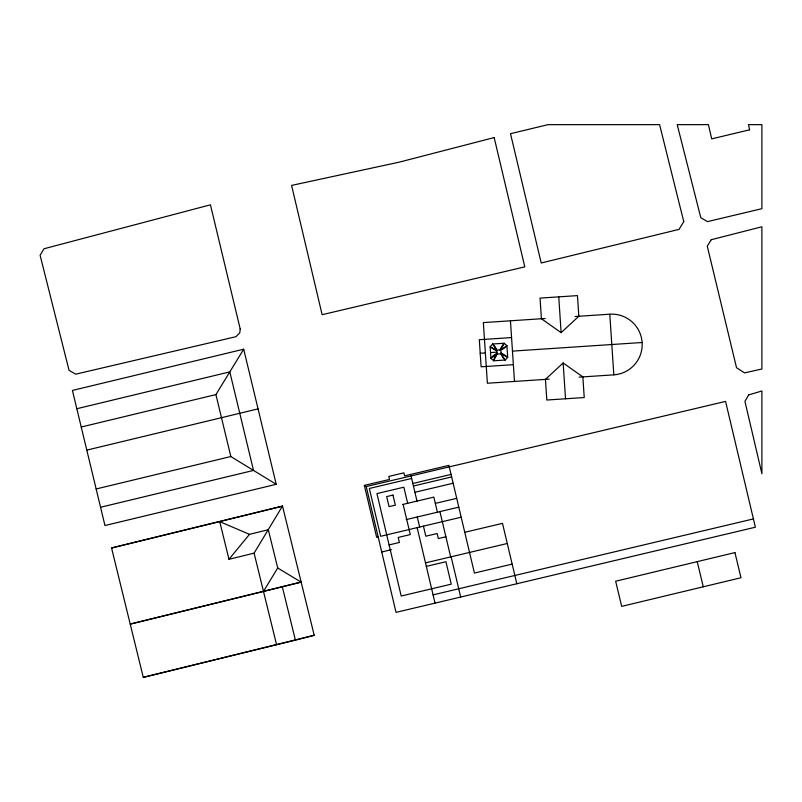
<?xml version="1.0" encoding="UTF-8"?>
<svg xmlns="http://www.w3.org/2000/svg" width="802" height="802" viewBox="0 0 802 802"><rect width="100%" height="100%" fill="white"/><g stroke="black" fill="none" stroke-linecap="round" stroke-linejoin="round"><path stroke-width="1.2" d="M497.11 354.083L493.671 360.79L490.914 358.384L490.152 346.765L492.558 344.018L504.167 343.246L506.924 345.652L507.686 357.271L505.28 360.018L493.671 360.79L494.533 357.742A10.616 3.469 -42 0 1 496.308 355.055L497.11 354.083L496.328 349.05A10.616 2.927 72.4 0 0 494.734 346.233L492.558 344.018L496.859 350.213L501.882 349.431A10.616 2.927 -17.6 0 0 504.699 347.837L506.924 345.652L500.729 349.953L501.511 354.985A10.616 2.927 72.4 0 0 503.105 357.802L505.28 360.018L500.979 353.822L497.11 354.083L490.914 358.384L493.09 355.817A10.897 3.489 -20.1 0 1 495.897 353.943L497.06 353.331M500.729 349.953L504.167 343.246L502.192 345.873A10.977 1.363 -64.1 0 0 500.438 348.84L499.796 350.013M282.525 506.232L111.558 547.977L282.505 506.032L254.094 553.139L228.981 559.305L219.738 521.631L249.472 534.343L268.309 529.721L277.703 567.976L263.477 591.405L130.195 624.106L301.151 582.092L263.477 591.405M81.233 427.015L215.918 394.584L243.688 349.201L276.219 484.308L104.962 525.541L72.421 390.434L243.688 349.201M228.981 559.305L249.472 534.343M561.129 332.66L578.833 316.259L577.46 295.617L540.047 298.103L541.42 318.745L561.129 332.66L558.753 296.86M563.144 362.975L545.44 379.376L546.814 400.028L584.227 397.541L582.853 376.9L563.144 362.975L565.52 398.784M295.397 640.116L314.224 635.294L143.277 677.359L295.397 640.116L282.314 586.783M76.832 408.719L229.803 371.887L253.522 470.423L100.551 507.255M86.796 450.123L258.054 408.88M96.15 488.969L230.836 456.538L276.219 484.308M378.153 536.879L376.639 537.24L364.359 485.4L389.521 479.436L388.8 476.418L403.897 472.839L404.619 475.867L448.899 465.371L474.423 573.069L512.167 564.117M366.223 486.553L725.569 401.401L755.384 527.215L396.038 612.367L366.223 486.553L364.359 485.4M411.637 478.453L369.331 488.478L380.669 536.287L461.18 517.2M412.829 483.486L451.045 474.423M413.431 486.002L451.646 476.939M414.925 492.288L453.14 483.235M402.554 504.518L433.832 497.11L437.411 512.207M435.326 503.395L456.709 498.333M406.133 519.616L458.804 507.135M389.09 544.919L399.406 542.473L398.213 537.44L410.293 534.583L403.135 504.388M381.722 551.976L391.476 549.671M445.892 536.769L438.343 538.563L437.15 533.53L425.822 536.217L423.436 526.152M464.759 532.297L502.503 523.355L516.819 583.746M425.501 562.864L507.275 543.485M426.333 566.372L445.932 561.731L451.245 584.157L401.2 596.016L376.93 493.591L403.847 487.205L407.667 503.315M433.08 594.863L753.419 518.914M545.159 318.494L483.355 322.604L487.385 383.236L549.18 379.135M575.084 316.509L609.791 314.204A30.386 30.386 0 0 1 642.121 342.504A30.386 30.386 0 0 1 613.821 374.845L579.114 377.14M511.566 337.572L479.315 339.717L481.11 366.805L513.37 364.669M480.218 353.261L485.37 352.92M490.533 352.579L496.989 352.148M512.468 351.116L642.121 342.504M496.859 350.213L490.152 346.765L492.769 348.649A10.897 1.253 25.3 0 0 495.726 350.344L496.909 350.955M500.979 353.822L507.686 357.271L505.07 355.296A10.977 1.363 25.9 0 0 502.102 353.542L500.919 352.9M277.703 567.976L301.151 582.162M282.505 506.032L314.234 635.415M254.094 553.139L276.56 644.658M111.558 547.977L143.277 677.359M697.229 561.651L703.264 586.793M215.918 394.584L230.836 456.538M451.135 556.788L460.679 597.049M439.927 511.606L450.664 556.899M411.045 475.937L417.01 501.1M417.281 516.979L419.667 527.044M417.15 527.636L435.035 603.124M609.791 314.204L613.821 374.845M510.453 320.8L514.483 381.441M240.189 328.93L239.778 332.81L235.988 336.69L75.659 374.183L69.032 370.303L40.1 255.236L43.98 248.77L210.445 204.811L240.189 328.93M748.727 394.875L744.928 401.341L761.9 473.741L761.9 390.995L748.727 394.875M683.755 221.613L679.073 229.372L541.21 262.986L510.503 133.693L548.077 124.641L659.595 124.641L683.755 221.613M711.234 239.718L707.274 246.184L736.527 367.717L744.527 372.89L761.9 369.01L761.9 226.786L711.234 239.718M494.172 137.573L399.306 162.134L291.587 185.412L322.133 314.705L524.799 266.865L494.172 137.573M749.619 129.814L711.715 138.866L708.407 124.641L677.209 124.641L700.808 217.733L707.514 221.613L761.9 208.68L761.9 124.641L748.487 124.641L749.619 129.814M734.943 552.588L615.655 581.229L621.7 606.372L740.978 577.741L734.943 552.588M392.96 495.105L386.674 496.588L389.06 506.653L395.346 505.17L392.96 495.105"/></g></svg>
